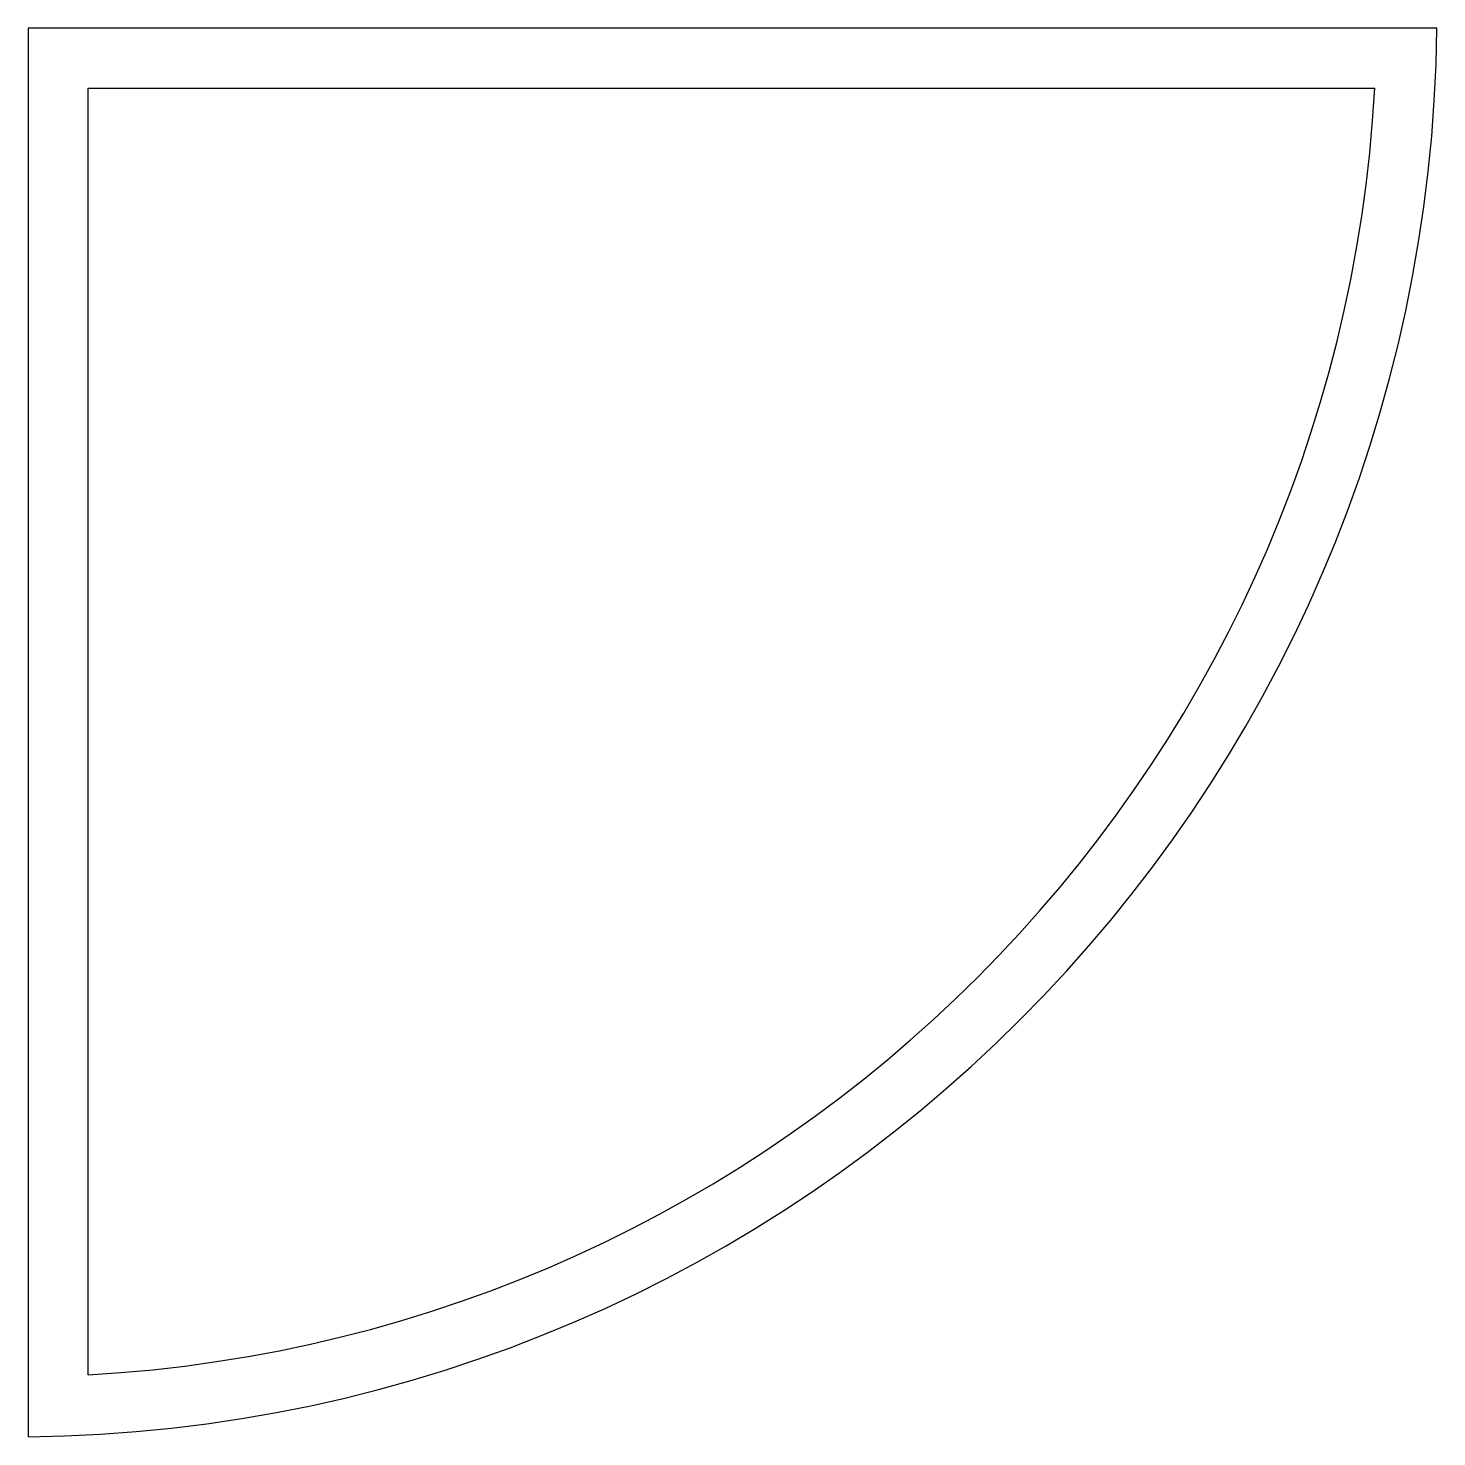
# Model space of a CAD drawing. Header units: millimetres. Extents: x 0 to 282, y 0 to 282.
import ezdxf

# ---------------------------------------------------------------- set-up
doc = ezdxf.new("R2010")
doc.units = ezdxf.units.MM

msp = doc.modelspace()

# ---------------------------------------------------------------- linework, layer by layer
for p, q in [((0.06, 281.54), (0.06, 0.06)), ((281.54, 281.54), (0.06, 281.54)), ((12.06, 12.45), (12.06, 269.54)), ((12.06, 269.54), (269.14, 269.54))]:
    msp.add_line(p, q)
for radius, start, end in [(284.5, 270.6042, 359.3958), (272.5, 273.1555, 356.8445)]:
    msp.add_arc((-2.94, 284.54), radius, start, end)

doc.saveas('drawing.dxf')
